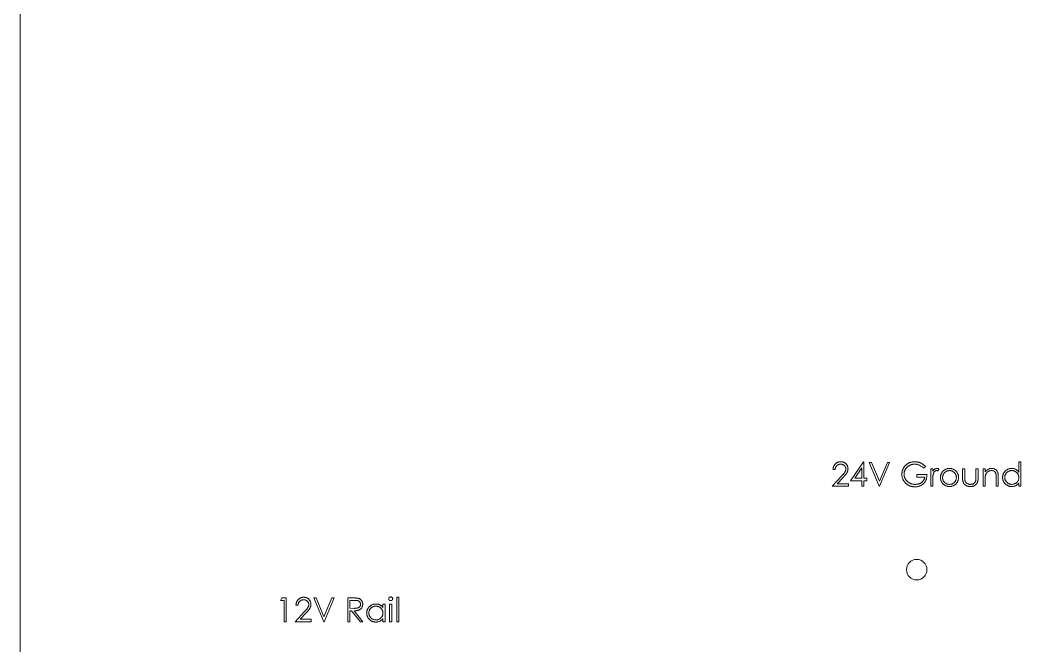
# Model space of a CAD drawing. Header units: millimetres. Extents: x 3 to 329, y 130 to 506.
# Drawn here: x 2.8 to 149.5, y 321.9 to 413.8 of the extents above; entities that cross this region are included whole.
import ezdxf

# ---------------------------------------------------------------- set-up
doc = ezdxf.new("R2010")
doc.units = ezdxf.units.MM

msp = doc.modelspace()

# ---------------------------------------------------------------- linework, layer by layer
at = {"color": 7, "linetype": 'Continuous', "lineweight": 15}
for p, q in [((2.8, 500.55), (2.8, 134.55)), ((122.28, 347.81), (121.96, 347.81)), ((124.52, 346.19), (126.43, 348.97)), ((126.18, 348.07), (125.14, 346.55)), ((126.18, 346.55), (126.18, 348.07)), ((126.43, 348.97), (126.49, 348.97)), ((126.49, 348.97), (126.49, 346.55)), ((127.26, 348.88), (127.59, 348.88)), ((128.74, 345.38), (127.26, 348.88)), ((127.59, 348.88), (128.76, 346.13)), ((128.76, 346.13), (129.93, 348.88)), ((130.26, 348.88), (128.78, 345.38)), ((129.93, 348.88), (130.26, 348.88)), ((135.51, 348.29), (135.24, 348.03)), ((136.28, 347.94), (136.59, 347.94)), ((136.28, 345.38), (136.28, 347.94)), ((136.59, 347.94), (136.59, 347.57)), ((137.49, 347.9), (137.32, 347.63)), ((140.94, 347.94), (141.26, 347.94)), ((140.94, 346.72), (140.94, 347.94)), ((141.26, 347.94), (141.26, 346.76)), ((142.92, 347.94), (143.23, 347.94)), ((142.92, 346.76), (142.92, 347.94)), ((143.23, 347.94), (143.23, 346.7)), ((143.95, 347.94), (144.26, 347.94)), ((143.95, 345.38), (143.95, 347.94)), ((144.26, 347.94), (144.26, 347.48)), ((149.2, 347.45), (149.2, 348.97)), ((149.2, 348.97), (149.51, 348.97)), ((149.51, 348.97), (149.51, 345.38)), ((121.83, 345.38), (123.19, 346.83)), ((123.45, 346.68), (122.58, 345.74)), ((125.14, 346.55), (126.18, 346.55)), ((126.49, 346.55), (126.9, 346.55)), ((126.9, 346.55), (126.9, 346.19)), ((134.26, 347.09), (135.74, 347.09)), ((134.26, 346.73), (134.26, 347.09)), ((135.42, 346.73), (134.26, 346.73)), ((136.59, 346.24), (136.59, 345.38)), ((144.26, 346.31), (144.26, 345.38)), ((145.88, 345.38), (145.88, 346.59)), ((146.19, 346.69), (146.19, 345.38)), ((124.21, 345.38), (121.83, 345.38)), ((122.58, 345.74), (124.21, 345.74)), ((124.21, 345.74), (124.21, 345.38)), ((126.18, 346.19), (124.52, 346.19)), ((126.18, 345.38), (126.18, 346.19)), ((126.49, 345.38), (126.18, 345.38)), ((126.49, 346.19), (126.49, 345.38)), ((126.9, 346.19), (126.49, 346.19)), ((128.78, 345.38), (128.74, 345.38)), ((136.59, 345.38), (136.28, 345.38)), ((144.26, 345.38), (143.95, 345.38)), ((146.19, 345.38), (145.88, 345.38)), ((149.2, 345.38), (149.2, 345.83)), ((149.51, 345.38), (149.2, 345.38)), ((40.96, 328.64), (41.16, 329)), ((41.5, 328.64), (40.96, 328.64)), ((41.16, 329), (41.81, 329)), ((41.5, 325.5), (41.5, 328.64)), ((41.81, 329), (41.81, 325.5)), ((45.85, 329), (46.19, 329)), ((47.33, 325.5), (45.85, 329)), ((46.19, 329), (47.35, 326.24)), ((47.35, 326.24), (48.52, 329)), ((48.86, 329), (47.38, 325.5)), ((48.52, 329), (48.86, 329)), ((50.83, 329), (51.53, 329)), ((50.83, 325.5), (50.83, 329)), ((51.14, 328.64), (51.14, 327.48)), ((51.8, 328.64), (51.14, 328.64)), ((58.01, 329.09), (58.32, 329.09)), ((58.01, 325.5), (58.01, 329.09)), ((58.32, 329.09), (58.32, 325.5)), ((43.56, 327.93), (43.25, 327.93)), ((51.14, 327.48), (51.79, 327.47)), ((55.99, 327.59), (55.99, 328.06)), ((55.99, 328.06), (56.3, 328.06)), ((56.3, 328.06), (56.3, 325.5)), ((56.98, 328.06), (57.29, 328.06)), ((56.98, 325.5), (56.98, 328.06)), ((57.29, 328.06), (57.29, 325.5)), ((43.11, 325.5), (44.47, 326.95)), ((44.74, 326.8), (43.86, 325.86)), ((43.86, 325.86), (45.49, 325.86)), ((45.49, 325.86), (45.49, 325.5)), ((51.14, 327.12), (51.14, 325.5)), ((51.4, 327.12), (51.14, 327.12)), ((52.69, 325.5), (51.4, 327.12)), ((51.79, 327.12), (53.07, 325.5)), ((55.99, 325.5), (55.99, 325.94)), ((41.81, 325.5), (41.5, 325.5)), ((45.49, 325.5), (43.11, 325.5)), ((47.38, 325.5), (47.33, 325.5)), ((51.14, 325.5), (50.83, 325.5)), ((53.07, 325.5), (52.69, 325.5)), ((56.3, 325.5), (55.99, 325.5)), ((57.29, 325.5), (56.98, 325.5)), ((58.32, 325.5), (58.01, 325.5))]:
    msp.add_line(p, q, dxfattribs=at)
msp.add_circle((134.23, 333.14), 1.5, dxfattribs=at)
for points, knots in [([(121.96, 347.81), (121.96, 347.85), (121.97, 347.93), (121.99, 348.05), (122.01, 348.16), (122.05, 348.27), (122.1, 348.37), (122.16, 348.47), (122.22, 348.56), (122.3, 348.65), (122.38, 348.72), (122.47, 348.79), (122.57, 348.85), (122.66, 348.89), (122.77, 348.93), (122.88, 348.96), (122.99, 348.97), (123.06, 348.97), (123.1, 348.97)], [0, 0, 0, 0, 0.068791, 0.135103, 0.198979, 0.261904, 0.323495, 0.385195, 0.446969, 0.509765, 0.572251, 0.633405, 0.693251, 0.752583, 0.812579, 0.873275, 0.93555, 1, 1, 1, 1]), ([(123.09, 348.61), (123.06, 348.61), (123.01, 348.61), (122.93, 348.6), (122.85, 348.59), (122.78, 348.56), (122.71, 348.53), (122.65, 348.5), (122.59, 348.45), (122.53, 348.4), (122.48, 348.35), (122.43, 348.29), (122.39, 348.22), (122.35, 348.15), (122.32, 348.07), (122.3, 347.99), (122.29, 347.9), (122.28, 347.84), (122.28, 347.81)], [0, 0, 0, 0, 0.064439, 0.126547, 0.186887, 0.245878, 0.304041, 0.362191, 0.420976, 0.48066, 0.5406, 0.600689, 0.661936, 0.724443, 0.789038, 0.856314, 0.926352, 1, 1, 1, 1]), ([(123.85, 347.91), (123.85, 347.93), (123.85, 347.98), (123.83, 348.05), (123.82, 348.11), (123.79, 348.18), (123.76, 348.24), (123.72, 348.3), (123.68, 348.35), (123.63, 348.41), (123.57, 348.45), (123.51, 348.5), (123.45, 348.53), (123.38, 348.56), (123.31, 348.59), (123.24, 348.6), (123.17, 348.61), (123.11, 348.61), (123.09, 348.61)], [0, 0, 0, 0, 0.061965, 0.122122, 0.180988, 0.239933, 0.299906, 0.359989, 0.421776, 0.486576, 0.551535, 0.615018, 0.677259, 0.73973, 0.80305, 0.866495, 0.931973, 1, 1, 1, 1]), ([(123.1, 348.97), (123.14, 348.97), (123.22, 348.97), (123.33, 348.96), (123.43, 348.93), (123.53, 348.9), (123.62, 348.85), (123.71, 348.8), (123.8, 348.74), (123.87, 348.66), (123.94, 348.59), (124, 348.5), (124.05, 348.42), (124.09, 348.33), (124.12, 348.23), (124.14, 348.14), (124.16, 348.04), (124.16, 347.97), (124.16, 347.93)], [0, 0, 0, 0, 0.0694755, 0.1365168, 0.2007888, 0.2638297, 0.325735, 0.3872907, 0.4495092, 0.5129678, 0.5762752, 0.6375801, 0.6979026, 0.7571721, 0.8165985, 0.8766532, 0.9372896, 1, 1, 1, 1]), ([(123.19, 346.83), (123.22, 346.87), (123.28, 346.93), (123.37, 347.03), (123.45, 347.12), (123.52, 347.2), (123.59, 347.28), (123.64, 347.35), (123.68, 347.41), (123.73, 347.48), (123.78, 347.57), (123.82, 347.68), (123.84, 347.79), (123.85, 347.87), (123.85, 347.91)], [0, 0, 0, 0, 0.1108026, 0.2128292, 0.3061013, 0.3906473, 0.4669245, 0.534481, 0.5935869, 0.644557, 0.7362005, 0.825024, 0.9119856, 1, 1, 1, 1]), ([(124.16, 347.93), (124.16, 347.88), (124.16, 347.79), (124.13, 347.65), (124.08, 347.51), (124.03, 347.4), (123.97, 347.31), (123.93, 347.23), (123.87, 347.16), (123.8, 347.07), (123.73, 346.98), (123.64, 346.88), (123.55, 346.78), (123.49, 346.71), (123.45, 346.68)], [0, 0, 0, 0, 0.098702, 0.195672, 0.292422, 0.391343, 0.444462, 0.504229, 0.570352, 0.642546, 0.722288, 0.807921, 0.90047, 1, 1, 1, 1]), ([(132.06, 347.14), (132.06, 347.18), (132.06, 347.26), (132.07, 347.38), (132.09, 347.5), (132.12, 347.62), (132.15, 347.73), (132.2, 347.84), (132.24, 347.95), (132.3, 348.06), (132.37, 348.17), (132.44, 348.26), (132.51, 348.36), (132.59, 348.44), (132.68, 348.53), (132.77, 348.6), (132.87, 348.67), (132.98, 348.73), (133.08, 348.79), (133.2, 348.84), (133.31, 348.88), (133.43, 348.91), (133.55, 348.94), (133.68, 348.96), (133.81, 348.97), (133.9, 348.97), (133.94, 348.97)], [0, 0, 0, 0, 0.042039, 0.083544, 0.124643, 0.165303, 0.206171, 0.246971, 0.288329, 0.329987, 0.371797, 0.412738, 0.453459, 0.494001, 0.534381, 0.574952, 0.615892, 0.65725, 0.699007, 0.740486, 0.782325, 0.824567, 0.867041, 0.9105, 0.954619, 1, 1, 1, 1]), ([(133.93, 348.61), (133.9, 348.61), (133.83, 348.61), (133.73, 348.6), (133.63, 348.59), (133.53, 348.57), (133.43, 348.54), (133.34, 348.5), (133.24, 348.46), (133.15, 348.42), (133.06, 348.36), (132.98, 348.31), (132.9, 348.25), (132.82, 348.18), (132.75, 348.11), (132.69, 348.04), (132.63, 347.96), (132.58, 347.87), (132.53, 347.79), (132.49, 347.7), (132.45, 347.61), (132.42, 347.52), (132.4, 347.43), (132.38, 347.34), (132.38, 347.24), (132.37, 347.18), (132.37, 347.15)], [0, 0, 0, 0, 0.0428412, 0.0855713, 0.1277187, 0.1700684, 0.2127872, 0.2554816, 0.2988771, 0.3428606, 0.3865276, 0.4295324, 0.4718862, 0.5137293, 0.5550817, 0.5965352, 0.6381201, 0.6798222, 0.7213315, 0.7618884, 0.8021993, 0.8418063, 0.8810604, 0.9206332, 0.9601012, 1, 1, 1, 1]), ([(135.24, 348.03), (135.2, 348.08), (135.1, 348.17), (134.94, 348.29), (134.78, 348.39), (134.61, 348.47), (134.44, 348.53), (134.27, 348.58), (134.1, 348.61), (133.99, 348.61), (133.93, 348.61)], [0, 0, 0, 0, 0.136144, 0.269043, 0.398517, 0.5271, 0.652283, 0.77168, 0.887495, 1, 1, 1, 1]), ([(133.94, 348.97), (133.98, 348.97), (134.05, 348.97), (134.16, 348.96), (134.26, 348.95), (134.37, 348.93), (134.47, 348.91), (134.57, 348.88), (134.67, 348.85), (134.76, 348.81), (134.86, 348.77), (134.96, 348.72), (135.05, 348.66), (135.14, 348.6), (135.24, 348.53), (135.33, 348.45), (135.42, 348.37), (135.48, 348.32), (135.51, 348.29)], [0, 0, 0, 0, 0.061617, 0.122179, 0.182216, 0.241864, 0.30096, 0.359969, 0.419033, 0.478069, 0.537993, 0.59896, 0.661321, 0.725248, 0.79122, 0.858746, 0.928318, 1, 1, 1, 1]), ([(136.59, 347.57), (136.61, 347.6), (136.66, 347.67), (136.73, 347.76), (136.81, 347.83), (136.89, 347.89), (136.97, 347.93), (137.05, 347.96), (137.13, 347.98), (137.19, 347.99), (137.21, 347.99)], [0, 0, 0, 0, 0.160059, 0.306112, 0.438367, 0.560541, 0.675317, 0.786114, 0.892842, 1, 1, 1, 1]), ([(137.21, 347.99), (137.24, 347.99), (137.28, 347.98), (137.35, 347.97), (137.42, 347.94), (137.46, 347.91), (137.49, 347.9)], [0, 0, 0, 0, 0.225278, 0.463523, 0.720324, 1, 1, 1, 1]), ([(138.06, 347.56), (138.1, 347.6), (138.16, 347.66), (138.27, 347.75), (138.38, 347.82), (138.5, 347.88), (138.62, 347.93), (138.76, 347.96), (138.9, 347.98), (138.99, 347.99), (139.04, 347.99)], [0, 0, 0, 0, 0.128498, 0.252713, 0.374819, 0.496436, 0.617911, 0.741288, 0.8687, 1, 1, 1, 1]), ([(139.04, 347.99), (139.09, 347.99), (139.18, 347.98), (139.32, 347.96), (139.45, 347.93), (139.57, 347.88), (139.69, 347.82), (139.81, 347.75), (139.91, 347.67), (139.98, 347.6), (140.01, 347.57)], [0, 0, 0, 0, 0.131751, 0.258332, 0.382134, 0.503804, 0.624693, 0.746871, 0.871514, 1, 1, 1, 1]), ([(144.26, 347.48), (144.3, 347.52), (144.36, 347.6), (144.47, 347.71), (144.59, 347.8), (144.71, 347.87), (144.83, 347.92), (144.96, 347.96), (145.1, 347.98), (145.19, 347.98), (145.24, 347.99)], [0, 0, 0, 0, 0.140976, 0.273569, 0.398988, 0.51993, 0.63811, 0.756589, 0.87686, 1, 1, 1, 1]), ([(145.24, 347.99), (145.28, 347.98), (145.38, 347.98), (145.51, 347.95), (145.64, 347.91), (145.75, 347.84), (145.86, 347.77), (145.95, 347.67), (146.03, 347.57), (146.08, 347.47), (146.11, 347.38), (146.13, 347.31), (146.15, 347.23), (146.17, 347.14), (146.18, 347.04), (146.19, 346.93), (146.19, 346.81), (146.19, 346.73), (146.19, 346.69)], [0, 0, 0, 0, 0.07724, 0.151178, 0.223488, 0.295543, 0.366976, 0.437131, 0.507044, 0.57856, 0.616614, 0.658756, 0.704491, 0.754803, 0.809332, 0.868274, 0.932073, 1, 1, 1, 1]), ([(146.82, 346.67), (146.82, 346.71), (146.83, 346.8), (146.84, 346.93), (146.87, 347.06), (146.92, 347.18), (146.97, 347.29), (147.04, 347.4), (147.12, 347.5), (147.21, 347.6), (147.31, 347.69), (147.42, 347.77), (147.53, 347.84), (147.65, 347.89), (147.77, 347.93), (147.9, 347.96), (148.03, 347.98), (148.12, 347.99), (148.16, 347.99)], [0, 0, 0, 0, 0.063775, 0.126079, 0.186904, 0.247574, 0.308003, 0.369132, 0.432033, 0.496791, 0.561611, 0.624914, 0.686726, 0.748079, 0.809582, 0.871631, 0.934886, 1, 1, 1, 1]), ([(148.16, 347.99), (148.22, 347.98), (148.32, 347.98), (148.47, 347.96), (148.61, 347.91), (148.75, 347.85), (148.87, 347.78), (148.99, 347.68), (149.1, 347.57), (149.17, 347.49), (149.2, 347.45)], [0, 0, 0, 0, 0.128884, 0.252985, 0.37421, 0.494102, 0.614753, 0.738511, 0.866243, 1, 1, 1, 1]), ([(132.49, 345.96), (132.45, 346), (132.39, 346.08), (132.3, 346.22), (132.22, 346.36), (132.16, 346.5), (132.12, 346.66), (132.08, 346.81), (132.06, 346.97), (132.06, 347.08), (132.06, 347.14)], [0, 0, 0, 0, 0.127896, 0.253668, 0.376738, 0.499344, 0.621999, 0.745699, 0.871345, 1, 1, 1, 1]), ([(132.37, 347.15), (132.37, 347.12), (132.38, 347.05), (132.38, 346.96), (132.4, 346.86), (132.43, 346.77), (132.46, 346.68), (132.49, 346.58), (132.54, 346.49), (132.59, 346.41), (132.65, 346.32), (132.71, 346.24), (132.78, 346.16), (132.85, 346.09), (132.93, 346.02), (133.01, 345.96), (133.1, 345.91), (133.19, 345.85), (133.29, 345.81), (133.39, 345.76), (133.49, 345.73), (133.59, 345.7), (133.7, 345.68), (133.81, 345.66), (133.92, 345.65), (133.99, 345.65), (134.03, 345.65)], [0, 0, 0, 0, 0.0389942, 0.0778819, 0.1166516, 0.1554161, 0.1946183, 0.2342615, 0.2745471, 0.3156673, 0.3570196, 0.3980825, 0.4390979, 0.4798333, 0.5212741, 0.5628408, 0.6052921, 0.6484087, 0.6917273, 0.7351489, 0.7783689, 0.8216609, 0.8655237, 0.9097315, 0.9545226, 1, 1, 1, 1]), ([(135.74, 347.09), (135.74, 347.02), (135.73, 346.89), (135.71, 346.7), (135.67, 346.52), (135.62, 346.35), (135.55, 346.19), (135.47, 346.04), (135.37, 345.9), (135.27, 345.78), (135.14, 345.66), (135.01, 345.56), (134.87, 345.48), (134.71, 345.41), (134.55, 345.36), (134.38, 345.32), (134.19, 345.3), (134.07, 345.3), (134, 345.29)], [0, 0, 0, 0, 0.071272, 0.139493, 0.204635, 0.267406, 0.328446, 0.388397, 0.447734, 0.507392, 0.566768, 0.625478, 0.684067, 0.743248, 0.804033, 0.866499, 0.931723, 1, 1, 1, 1]), ([(134.03, 345.65), (134.08, 345.65), (134.17, 345.66), (134.3, 345.67), (134.42, 345.69), (134.54, 345.73), (134.66, 345.77), (134.77, 345.82), (134.87, 345.88), (134.97, 345.95), (135.06, 346.03), (135.14, 346.11), (135.21, 346.2), (135.28, 346.3), (135.33, 346.4), (135.37, 346.5), (135.4, 346.61), (135.42, 346.69), (135.42, 346.73)], [0, 0, 0, 0, 0.07063, 0.138694, 0.204918, 0.269441, 0.332636, 0.395302, 0.457764, 0.520657, 0.582852, 0.643315, 0.70258, 0.760908, 0.81949, 0.878269, 0.938491, 1, 1, 1, 1]), ([(136.65, 347.12), (136.64, 347.1), (136.63, 347.06), (136.62, 346.98), (136.61, 346.89), (136.6, 346.79), (136.6, 346.67), (136.59, 346.54), (136.59, 346.4), (136.59, 346.3), (136.59, 346.24)], [0, 0, 0, 0, 0.070855, 0.156938, 0.2586, 0.375891, 0.508166, 0.656238, 0.820177, 1, 1, 1, 1]), ([(137.16, 347.67), (137.13, 347.67), (137.08, 347.67), (137, 347.64), (136.93, 347.6), (136.87, 347.55), (136.83, 347.5), (136.79, 347.46), (136.76, 347.42), (136.74, 347.37), (136.71, 347.31), (136.69, 347.25), (136.67, 347.19), (136.65, 347.14), (136.65, 347.12)], [0, 0, 0, 0, 0.093807, 0.191338, 0.295191, 0.410312, 0.47193, 0.536425, 0.603119, 0.674118, 0.749332, 0.828283, 0.91204, 1, 1, 1, 1]), ([(137.32, 347.63), (137.3, 347.63), (137.27, 347.65), (137.23, 347.66), (137.19, 347.67), (137.17, 347.67), (137.16, 347.67)], [0, 0, 0, 0, 0.295139, 0.56023, 0.794983, 1, 1, 1, 1]), ([(137.71, 346.66), (137.71, 346.7), (137.72, 346.78), (137.73, 346.91), (137.76, 347.03), (137.8, 347.14), (137.85, 347.26), (137.91, 347.36), (137.98, 347.47), (138.04, 347.53), (138.06, 347.56)], [0, 0, 0, 0, 0.128919, 0.255238, 0.378679, 0.501088, 0.622714, 0.746241, 0.871589, 1, 1, 1, 1]), ([(139.04, 345.34), (138.99, 345.34), (138.9, 345.34), (138.76, 345.36), (138.63, 345.39), (138.51, 345.44), (138.39, 345.49), (138.28, 345.56), (138.18, 345.64), (138.08, 345.73), (138, 345.83), (137.92, 345.94), (137.86, 346.05), (137.8, 346.16), (137.76, 346.28), (137.73, 346.4), (137.72, 346.53), (137.71, 346.61), (137.71, 346.66)], [0, 0, 0, 0, 0.068742, 0.134635, 0.198324, 0.260825, 0.322714, 0.384555, 0.446913, 0.510958, 0.574931, 0.636685, 0.697483, 0.757134, 0.816966, 0.876818, 0.937663, 1, 1, 1, 1]), ([(139.04, 347.67), (139, 347.67), (138.94, 347.67), (138.84, 347.65), (138.74, 347.63), (138.65, 347.6), (138.56, 347.56), (138.48, 347.51), (138.4, 347.44), (138.32, 347.38), (138.25, 347.3), (138.19, 347.22), (138.14, 347.13), (138.1, 347.05), (138.07, 346.95), (138.04, 346.86), (138.03, 346.76), (138.03, 346.69), (138.03, 346.65)], [0, 0, 0, 0, 0.063846, 0.126044, 0.187165, 0.247399, 0.30838, 0.36978, 0.432584, 0.497641, 0.562401, 0.625557, 0.687332, 0.748313, 0.809791, 0.871768, 0.934836, 1, 1, 1, 1]), ([(138.03, 346.65), (138.03, 346.61), (138.03, 346.52), (138.06, 346.39), (138.1, 346.26), (138.16, 346.14), (138.23, 346.03), (138.32, 345.93), (138.42, 345.85), (138.53, 345.78), (138.65, 345.72), (138.77, 345.68), (138.9, 345.66), (138.99, 345.65), (139.04, 345.65)], [0, 0, 0, 0, 0.084733, 0.168179, 0.251488, 0.335841, 0.419834, 0.502345, 0.583649, 0.665931, 0.748717, 0.831047, 0.91441, 1, 1, 1, 1]), ([(140.05, 346.65), (140.04, 346.69), (140.04, 346.76), (140.03, 346.86), (140.01, 346.95), (139.97, 347.05), (139.93, 347.13), (139.88, 347.22), (139.82, 347.3), (139.75, 347.38), (139.67, 347.44), (139.59, 347.51), (139.51, 347.56), (139.42, 347.6), (139.33, 347.63), (139.23, 347.66), (139.14, 347.67), (139.07, 347.67), (139.04, 347.67)], [0, 0, 0, 0, 0.0651848, 0.1282737, 0.1902702, 0.2517683, 0.3127687, 0.3747933, 0.4379696, 0.5030474, 0.5681252, 0.6309497, 0.6923691, 0.7529732, 0.8136411, 0.8743552, 0.936573, 1, 1, 1, 1]), ([(140.36, 346.66), (140.36, 346.61), (140.36, 346.53), (140.34, 346.4), (140.31, 346.28), (140.27, 346.16), (140.22, 346.05), (140.15, 345.94), (140.08, 345.83), (139.99, 345.73), (139.9, 345.64), (139.79, 345.56), (139.68, 345.49), (139.57, 345.44), (139.44, 345.39), (139.31, 345.36), (139.18, 345.34), (139.09, 345.34), (139.04, 345.34)], [0, 0, 0, 0, 0.062416, 0.123337, 0.183265, 0.243172, 0.302898, 0.363774, 0.425605, 0.489659, 0.553785, 0.616222, 0.677854, 0.739517, 0.802097, 0.865866, 0.931508, 1, 1, 1, 1]), ([(139.04, 345.65), (139.08, 345.65), (139.17, 345.66), (139.3, 345.68), (139.43, 345.72), (139.54, 345.78), (139.65, 345.85), (139.75, 345.93), (139.84, 346.03), (139.91, 346.14), (139.97, 346.26), (140.02, 346.39), (140.04, 346.52), (140.04, 346.61), (140.05, 346.65)], [0, 0, 0, 0, 0.085606, 0.168983, 0.250908, 0.333708, 0.416005, 0.49766, 0.579893, 0.663902, 0.748466, 0.831791, 0.915252, 1, 1, 1, 1]), ([(140.01, 347.57), (140.04, 347.53), (140.09, 347.47), (140.16, 347.37), (140.23, 347.26), (140.27, 347.15), (140.31, 347.03), (140.34, 346.91), (140.36, 346.78), (140.36, 346.7), (140.36, 346.66)], [0, 0, 0, 0, 0.128157, 0.253834, 0.376506, 0.498534, 0.621368, 0.744565, 0.870634, 1, 1, 1, 1]), ([(142.09, 345.34), (142.06, 345.34), (142, 345.34), (141.91, 345.35), (141.82, 345.36), (141.74, 345.38), (141.66, 345.4), (141.59, 345.42), (141.52, 345.45), (141.45, 345.49), (141.39, 345.53), (141.33, 345.57), (141.28, 345.62), (141.23, 345.67), (141.18, 345.72), (141.14, 345.78), (141.1, 345.84), (141.07, 345.91), (141.04, 345.98), (141.01, 346.06), (140.99, 346.15), (140.97, 346.25), (140.96, 346.35), (140.95, 346.47), (140.94, 346.59), (140.94, 346.68), (140.94, 346.72)], [0, 0, 0, 0, 0.045152, 0.088727, 0.130534, 0.171071, 0.210096, 0.247769, 0.284849, 0.320986, 0.356387, 0.391549, 0.426191, 0.460511, 0.494971, 0.529534, 0.564576, 0.600096, 0.637535, 0.678213, 0.722583, 0.770182, 0.821879, 0.877067, 0.936524, 1, 1, 1, 1]), ([(141.26, 346.76), (141.26, 346.72), (141.26, 346.65), (141.26, 346.56), (141.26, 346.47), (141.27, 346.39), (141.28, 346.32), (141.28, 346.26), (141.29, 346.2), (141.3, 346.17), (141.31, 346.16)], [0, 0, 0, 0, 0.173617, 0.33212, 0.477936, 0.609932, 0.727032, 0.831671, 0.921715, 1, 1, 1, 1]), ([(143.23, 346.7), (143.23, 346.65), (143.23, 346.57), (143.22, 346.45), (143.22, 346.34), (143.2, 346.24), (143.18, 346.14), (143.16, 346.06), (143.14, 345.98), (143.11, 345.91), (143.07, 345.84), (143.04, 345.78), (142.99, 345.72), (142.95, 345.67), (142.9, 345.62), (142.84, 345.57), (142.79, 345.53), (142.73, 345.49), (142.66, 345.45), (142.59, 345.42), (142.52, 345.4), (142.44, 345.38), (142.36, 345.36), (142.27, 345.35), (142.18, 345.34), (142.12, 345.34), (142.09, 345.34)], [0, 0, 0, 0, 0.06221, 0.120696, 0.175548, 0.226191, 0.273711, 0.317302, 0.357837, 0.395428, 0.431089, 0.466097, 0.501015, 0.535424, 0.570174, 0.604765, 0.640093, 0.675939, 0.712225, 0.749455, 0.787601, 0.826784, 0.867829, 0.91016, 0.953939, 1, 1, 1, 1]), ([(142.87, 346.13), (142.87, 346.15), (142.88, 346.18), (142.89, 346.23), (142.9, 346.29), (142.91, 346.36), (142.91, 346.45), (142.91, 346.54), (142.92, 346.64), (142.92, 346.72), (142.92, 346.76)], [0, 0, 0, 0, 0.069693, 0.154074, 0.254591, 0.371465, 0.504755, 0.653494, 0.818953, 1, 1, 1, 1]), ([(144.31, 346.99), (144.31, 346.98), (144.3, 346.94), (144.29, 346.88), (144.28, 346.81), (144.28, 346.73), (144.27, 346.64), (144.27, 346.54), (144.26, 346.43), (144.26, 346.35), (144.26, 346.31)], [0, 0, 0, 0, 0.076995, 0.167615, 0.271052, 0.38946, 0.520843, 0.666399, 0.826094, 1, 1, 1, 1]), ([(145.18, 347.67), (145.16, 347.67), (145.11, 347.67), (145.03, 347.66), (144.96, 347.65), (144.89, 347.63), (144.82, 347.6), (144.76, 347.56), (144.69, 347.52), (144.63, 347.48), (144.57, 347.43), (144.52, 347.38), (144.47, 347.32), (144.43, 347.26), (144.39, 347.2), (144.36, 347.13), (144.33, 347.07), (144.32, 347.02), (144.31, 346.99)], [0, 0, 0, 0, 0.0639861, 0.1266269, 0.1889844, 0.2502302, 0.3123512, 0.3745736, 0.4381475, 0.5029204, 0.5679741, 0.6307713, 0.6929346, 0.7543975, 0.8152184, 0.8761169, 0.9380146, 1, 1, 1, 1]), ([(145.84, 347.17), (145.83, 347.21), (145.81, 347.29), (145.76, 347.39), (145.7, 347.48), (145.62, 347.55), (145.53, 347.61), (145.42, 347.64), (145.31, 347.67), (145.22, 347.67), (145.18, 347.67)], [0, 0, 0, 0, 0.13552, 0.260833, 0.378476, 0.493178, 0.609281, 0.729981, 0.859261, 1, 1, 1, 1]), ([(145.88, 346.59), (145.88, 346.62), (145.88, 346.69), (145.88, 346.78), (145.87, 346.87), (145.87, 346.95), (145.86, 347.02), (145.86, 347.08), (145.85, 347.13), (145.85, 347.16), (145.84, 347.17)], [0, 0, 0, 0, 0.17885, 0.34211, 0.489826, 0.623254, 0.74008, 0.841483, 0.928908, 1, 1, 1, 1]), ([(148.16, 345.34), (148.11, 345.34), (148.02, 345.34), (147.89, 345.36), (147.76, 345.39), (147.64, 345.43), (147.53, 345.49), (147.42, 345.56), (147.31, 345.63), (147.21, 345.73), (147.12, 345.82), (147.04, 345.93), (146.97, 346.04), (146.92, 346.16), (146.87, 346.28), (146.84, 346.4), (146.83, 346.53), (146.82, 346.62), (146.82, 346.67)], [0, 0, 0, 0, 0.06462, 0.127433, 0.189004, 0.24993, 0.310668, 0.372329, 0.434939, 0.499576, 0.564191, 0.626735, 0.688109, 0.749294, 0.810331, 0.871901, 0.935046, 1, 1, 1, 1]), ([(148.17, 347.67), (148.12, 347.67), (148.03, 347.67), (147.9, 347.64), (147.77, 347.6), (147.65, 347.54), (147.54, 347.47), (147.44, 347.38), (147.35, 347.28), (147.27, 347.17), (147.21, 347.05), (147.17, 346.93), (147.14, 346.8), (147.14, 346.71), (147.14, 346.67)], [0, 0, 0, 0, 0.085921, 0.169593, 0.252476, 0.336244, 0.419505, 0.502036, 0.584775, 0.669846, 0.754185, 0.836658, 0.91801, 1, 1, 1, 1]), ([(147.14, 346.67), (147.14, 346.62), (147.14, 346.54), (147.17, 346.41), (147.21, 346.28), (147.27, 346.16), (147.35, 346.05), (147.44, 345.95), (147.54, 345.86), (147.65, 345.78), (147.78, 345.73), (147.9, 345.68), (148.03, 345.66), (148.12, 345.65), (148.17, 345.65)], [0, 0, 0, 0, 0.081589, 0.162859, 0.245484, 0.330807, 0.416493, 0.499893, 0.583048, 0.667158, 0.751312, 0.833785, 0.916256, 1, 1, 1, 1]), ([(149.2, 346.66), (149.2, 346.69), (149.2, 346.76), (149.18, 346.86), (149.16, 346.96), (149.13, 347.06), (149.08, 347.14), (149.03, 347.23), (148.97, 347.31), (148.9, 347.38), (148.83, 347.45), (148.75, 347.51), (148.66, 347.56), (148.57, 347.6), (148.48, 347.63), (148.38, 347.66), (148.27, 347.67), (148.2, 347.67), (148.17, 347.67)], [0, 0, 0, 0, 0.065634, 0.129188, 0.191219, 0.251913, 0.312507, 0.373494, 0.435152, 0.498741, 0.562095, 0.624187, 0.685476, 0.746097, 0.807612, 0.869967, 0.933951, 1, 1, 1, 1]), ([(148.17, 345.65), (148.21, 345.65), (148.3, 345.66), (148.44, 345.68), (148.57, 345.73), (148.69, 345.78), (148.8, 345.85), (148.91, 345.94), (149, 346.04), (149.07, 346.14), (149.13, 346.26), (149.17, 346.39), (149.19, 346.52), (149.2, 346.61), (149.2, 346.66)], [0, 0, 0, 0, 0.084802, 0.168664, 0.252552, 0.33824, 0.423103, 0.505556, 0.586176, 0.667136, 0.748499, 0.830452, 0.913456, 1, 1, 1, 1]), ([(134, 345.29), (133.96, 345.29), (133.89, 345.3), (133.77, 345.3), (133.66, 345.32), (133.55, 345.33), (133.45, 345.36), (133.34, 345.39), (133.24, 345.42), (133.15, 345.46), (133.05, 345.5), (132.96, 345.55), (132.88, 345.61), (132.79, 345.67), (132.71, 345.73), (132.63, 345.8), (132.56, 345.88), (132.51, 345.93), (132.49, 345.96)], [0, 0, 0, 0, 0.069237, 0.136557, 0.202094, 0.266464, 0.329769, 0.391879, 0.453271, 0.514115, 0.57439, 0.634142, 0.693923, 0.754152, 0.81447, 0.875661, 0.937348, 1, 1, 1, 1]), ([(141.31, 346.16), (141.31, 346.14), (141.33, 346.1), (141.35, 346.05), (141.38, 346), (141.41, 345.95), (141.45, 345.9), (141.49, 345.86), (141.54, 345.82), (141.61, 345.78), (141.7, 345.73), (141.82, 345.68), (141.95, 345.66), (142.05, 345.65), (142.09, 345.65)], [0, 0, 0, 0, 0.060487, 0.119716, 0.178086, 0.235971, 0.29461, 0.353536, 0.413161, 0.474545, 0.599234, 0.727029, 0.859695, 1, 1, 1, 1]), ([(142.09, 345.65), (142.14, 345.65), (142.23, 345.66), (142.36, 345.68), (142.48, 345.72), (142.59, 345.78), (142.68, 345.85), (142.76, 345.94), (142.82, 346.03), (142.85, 346.1), (142.87, 346.13)], [0, 0, 0, 0, 0.144632, 0.279837, 0.408371, 0.533043, 0.653596, 0.770016, 0.884339, 1, 1, 1, 1]), ([(149.2, 345.83), (149.16, 345.79), (149.1, 345.71), (148.98, 345.61), (148.86, 345.52), (148.73, 345.45), (148.59, 345.4), (148.45, 345.37), (148.31, 345.34), (148.21, 345.34), (148.16, 345.34)], [0, 0, 0, 0, 0.134298, 0.262085, 0.38627, 0.507165, 0.6273, 0.748145, 0.87237, 1, 1, 1, 1]), ([(43.25, 327.93), (43.25, 327.97), (43.25, 328.05), (43.27, 328.17), (43.3, 328.28), (43.34, 328.39), (43.38, 328.49), (43.44, 328.59), (43.51, 328.68), (43.58, 328.76), (43.67, 328.84), (43.76, 328.91), (43.85, 328.97), (43.95, 329.01), (44.05, 329.05), (44.16, 329.07), (44.27, 329.09), (44.35, 329.09), (44.39, 329.09)], [0, 0, 0, 0, 0.068791, 0.135103, 0.198979, 0.261904, 0.323495, 0.385195, 0.446969, 0.509765, 0.572251, 0.633405, 0.693251, 0.752583, 0.812579, 0.873275, 0.93555, 1, 1, 1, 1]), ([(44.37, 328.73), (44.34, 328.73), (44.29, 328.73), (44.21, 328.72), (44.14, 328.7), (44.07, 328.68), (44, 328.65), (43.93, 328.61), (43.87, 328.57), (43.81, 328.52), (43.76, 328.47), (43.71, 328.4), (43.67, 328.34), (43.64, 328.27), (43.61, 328.19), (43.59, 328.11), (43.57, 328.02), (43.56, 327.96), (43.56, 327.93)], [0, 0, 0, 0, 0.064439, 0.126547, 0.186887, 0.245878, 0.304041, 0.362191, 0.420976, 0.48066, 0.5406, 0.600689, 0.661936, 0.724443, 0.789038, 0.856314, 0.926352, 1, 1, 1, 1]), ([(45.13, 328.02), (45.13, 328.05), (45.13, 328.09), (45.12, 328.16), (45.1, 328.23), (45.08, 328.29), (45.05, 328.36), (45.01, 328.41), (44.96, 328.47), (44.91, 328.52), (44.86, 328.57), (44.8, 328.62), (44.73, 328.65), (44.67, 328.68), (44.6, 328.7), (44.53, 328.72), (44.45, 328.73), (44.4, 328.73), (44.37, 328.73)], [0, 0, 0, 0, 0.061965, 0.122122, 0.180988, 0.239933, 0.299906, 0.359989, 0.421776, 0.486576, 0.551535, 0.615018, 0.677259, 0.73973, 0.80305, 0.866495, 0.931973, 1, 1, 1, 1]), ([(44.39, 329.09), (44.43, 329.09), (44.5, 329.09), (44.61, 329.07), (44.72, 329.05), (44.82, 329.02), (44.91, 328.97), (45, 328.92), (45.08, 328.86), (45.15, 328.78), (45.22, 328.7), (45.28, 328.62), (45.33, 328.54), (45.37, 328.45), (45.41, 328.35), (45.43, 328.25), (45.44, 328.15), (45.44, 328.09), (45.45, 328.05)], [0, 0, 0, 0, 0.069475, 0.136517, 0.200789, 0.26383, 0.325735, 0.387291, 0.449509, 0.512968, 0.576275, 0.63758, 0.697903, 0.757172, 0.816599, 0.876653, 0.93729, 1, 1, 1, 1]), ([(51.53, 329), (51.58, 329), (51.67, 329), (51.8, 329), (51.91, 329), (52.02, 328.99), (52.11, 328.98), (52.19, 328.98), (52.26, 328.97), (52.3, 328.96), (52.32, 328.95)], [0, 0, 0, 0, 0.176258, 0.338434, 0.484822, 0.617158, 0.734698, 0.837385, 0.926372, 1, 1, 1, 1]), ([(52.71, 328.07), (52.71, 328.1), (52.71, 328.15), (52.69, 328.23), (52.66, 328.31), (52.61, 328.38), (52.56, 328.45), (52.5, 328.5), (52.43, 328.55), (52.36, 328.58), (52.3, 328.6), (52.25, 328.61), (52.19, 328.62), (52.13, 328.63), (52.05, 328.64), (51.98, 328.64), (51.89, 328.64), (51.83, 328.64), (51.8, 328.64)], [0, 0, 0, 0, 0.068814, 0.136365, 0.204019, 0.273064, 0.342913, 0.410965, 0.479169, 0.549308, 0.587652, 0.630647, 0.678879, 0.731934, 0.791111, 0.855283, 0.925086, 1, 1, 1, 1]), ([(52.32, 328.95), (52.35, 328.95), (52.4, 328.94), (52.47, 328.91), (52.54, 328.88), (52.61, 328.84), (52.67, 328.8), (52.73, 328.75), (52.78, 328.7), (52.83, 328.65), (52.88, 328.59), (52.92, 328.52), (52.95, 328.45), (52.98, 328.38), (53, 328.31), (53.02, 328.23), (53.03, 328.15), (53.03, 328.09), (53.03, 328.07)], [0, 0, 0, 0, 0.064217, 0.127064, 0.188745, 0.249132, 0.309453, 0.369827, 0.43065, 0.492352, 0.554072, 0.61569, 0.676798, 0.738439, 0.801317, 0.865185, 0.931641, 1, 1, 1, 1]), ([(56.84, 328.87), (56.84, 328.88), (56.85, 328.92), (56.86, 328.97), (56.89, 329.02), (56.93, 329.06), (56.97, 329.09), (57.02, 329.12), (57.08, 329.13), (57.11, 329.14), (57.13, 329.14)], [0, 0, 0, 0, 0.12329, 0.242149, 0.363437, 0.489745, 0.618115, 0.744894, 0.868932, 1, 1, 1, 1]), ([(57.13, 328.6), (57.11, 328.6), (57.08, 328.6), (57.02, 328.62), (56.97, 328.64), (56.93, 328.68), (56.89, 328.72), (56.86, 328.76), (56.85, 328.81), (56.84, 328.85), (56.84, 328.87)], [0, 0, 0, 0, 0.131867, 0.256661, 0.384213, 0.513365, 0.640443, 0.761085, 0.879146, 1, 1, 1, 1]), ([(57.13, 329.14), (57.15, 329.14), (57.19, 329.13), (57.25, 329.12), (57.3, 329.09), (57.34, 329.06), (57.38, 329.02), (57.41, 328.97), (57.42, 328.92), (57.43, 328.88), (57.43, 328.87)], [0, 0, 0, 0, 0.1318993, 0.2582841, 0.3843411, 0.5119796, 0.638632, 0.7592298, 0.8774122, 1, 1, 1, 1]), ([(57.43, 328.87), (57.43, 328.85), (57.42, 328.81), (57.41, 328.76), (57.38, 328.72), (57.34, 328.68), (57.3, 328.64), (57.25, 328.62), (57.19, 328.6), (57.15, 328.6), (57.13, 328.6)], [0, 0, 0, 0, 0.120162, 0.237546, 0.357497, 0.484917, 0.613329, 0.74015, 0.867301, 1, 1, 1, 1]), ([(44.47, 326.95), (44.5, 326.99), (44.57, 327.05), (44.66, 327.15), (44.74, 327.24), (44.81, 327.32), (44.87, 327.4), (44.93, 327.47), (44.97, 327.53), (45.02, 327.6), (45.06, 327.69), (45.1, 327.8), (45.13, 327.91), (45.13, 327.99), (45.13, 328.02)], [0, 0, 0, 0, 0.110803, 0.212829, 0.306101, 0.390647, 0.466924, 0.534481, 0.593587, 0.644557, 0.7362, 0.825024, 0.911986, 1, 1, 1, 1]), ([(45.45, 328.05), (45.44, 328), (45.44, 327.91), (45.41, 327.76), (45.37, 327.63), (45.31, 327.52), (45.26, 327.43), (45.21, 327.35), (45.15, 327.27), (45.09, 327.19), (45.01, 327.1), (44.93, 327), (44.84, 326.9), (44.77, 326.83), (44.74, 326.8)], [0, 0, 0, 0, 0.0987022, 0.1956723, 0.2924224, 0.3913425, 0.4444624, 0.5042288, 0.5703523, 0.6425458, 0.7222875, 0.8079211, 0.9004695, 1, 1, 1, 1]), ([(53.03, 328.07), (53.03, 328.02), (53.02, 327.93), (53, 327.8), (52.95, 327.67), (52.89, 327.56), (52.82, 327.46), (52.72, 327.37), (52.62, 327.29), (52.52, 327.24), (52.43, 327.2), (52.35, 327.18), (52.28, 327.16), (52.19, 327.15), (52.1, 327.13), (52, 327.12), (51.9, 327.12), (51.82, 327.12), (51.79, 327.12)], [0, 0, 0, 0, 0.07878, 0.153721, 0.226714, 0.299191, 0.37119, 0.443006, 0.516689, 0.593217, 0.633873, 0.676989, 0.7229, 0.771959, 0.824211, 0.879379, 0.937948, 1, 1, 1, 1]), ([(51.79, 327.47), (51.82, 327.47), (51.87, 327.47), (51.96, 327.48), (52.04, 327.48), (52.11, 327.49), (52.17, 327.5), (52.23, 327.51), (52.29, 327.52), (52.35, 327.54), (52.42, 327.57), (52.5, 327.62), (52.56, 327.68), (52.62, 327.74), (52.66, 327.82), (52.69, 327.9), (52.71, 327.98), (52.71, 328.04), (52.71, 328.07)], [0, 0, 0, 0, 0.071668, 0.138913, 0.201185, 0.259124, 0.312255, 0.360682, 0.405086, 0.445102, 0.518778, 0.589462, 0.658462, 0.727283, 0.796322, 0.863175, 0.930949, 1, 1, 1, 1]), ([(53.61, 326.79), (53.61, 326.83), (53.62, 326.92), (53.63, 327.05), (53.67, 327.17), (53.71, 327.29), (53.76, 327.41), (53.83, 327.52), (53.91, 327.62), (54.01, 327.72), (54.11, 327.81), (54.21, 327.89), (54.32, 327.96), (54.44, 328.01), (54.56, 328.05), (54.69, 328.08), (54.82, 328.1), (54.91, 328.1), (54.96, 328.1)], [0, 0, 0, 0, 0.063775, 0.126079, 0.186904, 0.247574, 0.308003, 0.369132, 0.432033, 0.496791, 0.561611, 0.624914, 0.686726, 0.748079, 0.809582, 0.871631, 0.934886, 1, 1, 1, 1]), ([(54.96, 327.79), (54.91, 327.79), (54.82, 327.79), (54.69, 327.76), (54.56, 327.72), (54.44, 327.66), (54.33, 327.59), (54.23, 327.5), (54.14, 327.4), (54.06, 327.29), (54, 327.17), (53.96, 327.04), (53.93, 326.92), (53.93, 326.83), (53.93, 326.78)], [0, 0, 0, 0, 0.085921, 0.169593, 0.252476, 0.336244, 0.419505, 0.502036, 0.584775, 0.669846, 0.754185, 0.836658, 0.91801, 1, 1, 1, 1]), ([(54.96, 328.1), (55.01, 328.1), (55.11, 328.1), (55.26, 328.08), (55.4, 328.04), (55.54, 327.98), (55.66, 327.91), (55.78, 327.82), (55.89, 327.71), (55.96, 327.63), (55.99, 327.59)], [0, 0, 0, 0, 0.129862, 0.254654, 0.376015, 0.495255, 0.614798, 0.738106, 0.865196, 1, 1, 1, 1]), ([(55.99, 326.78), (55.99, 326.81), (55.99, 326.88), (55.97, 326.98), (55.95, 327.08), (55.92, 327.17), (55.88, 327.26), (55.82, 327.35), (55.76, 327.43), (55.69, 327.5), (55.62, 327.57), (55.54, 327.63), (55.45, 327.68), (55.36, 327.72), (55.27, 327.75), (55.17, 327.77), (55.07, 327.79), (55, 327.79), (54.96, 327.79)], [0, 0, 0, 0, 0.0656338, 0.1291881, 0.1912187, 0.2519128, 0.3125075, 0.3734944, 0.4351516, 0.4987415, 0.5620952, 0.6241866, 0.6854757, 0.7460968, 0.8076116, 0.8699666, 0.933951, 1, 1, 1, 1]), ([(54.95, 325.46), (54.9, 325.46), (54.81, 325.46), (54.68, 325.48), (54.55, 325.51), (54.43, 325.55), (54.32, 325.61), (54.21, 325.67), (54.1, 325.75), (54, 325.84), (53.91, 325.94), (53.83, 326.05), (53.76, 326.16), (53.71, 326.27), (53.66, 326.4), (53.63, 326.52), (53.62, 326.65), (53.61, 326.74), (53.61, 326.79)], [0, 0, 0, 0, 0.06462, 0.127433, 0.189004, 0.24993, 0.310668, 0.372329, 0.434939, 0.499576, 0.564191, 0.626735, 0.688109, 0.749294, 0.810331, 0.871901, 0.935046, 1, 1, 1, 1]), ([(53.93, 326.78), (53.93, 326.74), (53.93, 326.65), (53.96, 326.53), (54, 326.4), (54.06, 326.28), (54.14, 326.17), (54.23, 326.06), (54.33, 325.98), (54.45, 325.9), (54.57, 325.84), (54.69, 325.8), (54.82, 325.78), (54.91, 325.77), (54.96, 325.77)], [0, 0, 0, 0, 0.081589, 0.162859, 0.245484, 0.330807, 0.416493, 0.499893, 0.583048, 0.667158, 0.751312, 0.833785, 0.916256, 1, 1, 1, 1]), ([(55.99, 325.94), (55.96, 325.9), (55.89, 325.83), (55.77, 325.72), (55.65, 325.64), (55.52, 325.57), (55.38, 325.52), (55.24, 325.48), (55.1, 325.46), (55, 325.46), (54.95, 325.46)], [0, 0, 0, 0, 0.134298, 0.262085, 0.38627, 0.507165, 0.6273, 0.748145, 0.87237, 1, 1, 1, 1]), ([(54.96, 325.77), (55, 325.77), (55.09, 325.78), (55.23, 325.8), (55.36, 325.84), (55.48, 325.9), (55.6, 325.97), (55.7, 326.06), (55.79, 326.15), (55.86, 326.26), (55.92, 326.38), (55.96, 326.51), (55.99, 326.64), (55.99, 326.73), (55.99, 326.78)], [0, 0, 0, 0, 0.0848024, 0.1686635, 0.2525519, 0.3382397, 0.4231027, 0.5055561, 0.5861757, 0.6671357, 0.7484992, 0.8304524, 0.9134557, 1, 1, 1, 1])]:
    msp.add_open_spline(points, degree=3, knots=knots, dxfattribs=at)

doc.saveas('drawing.dxf')
